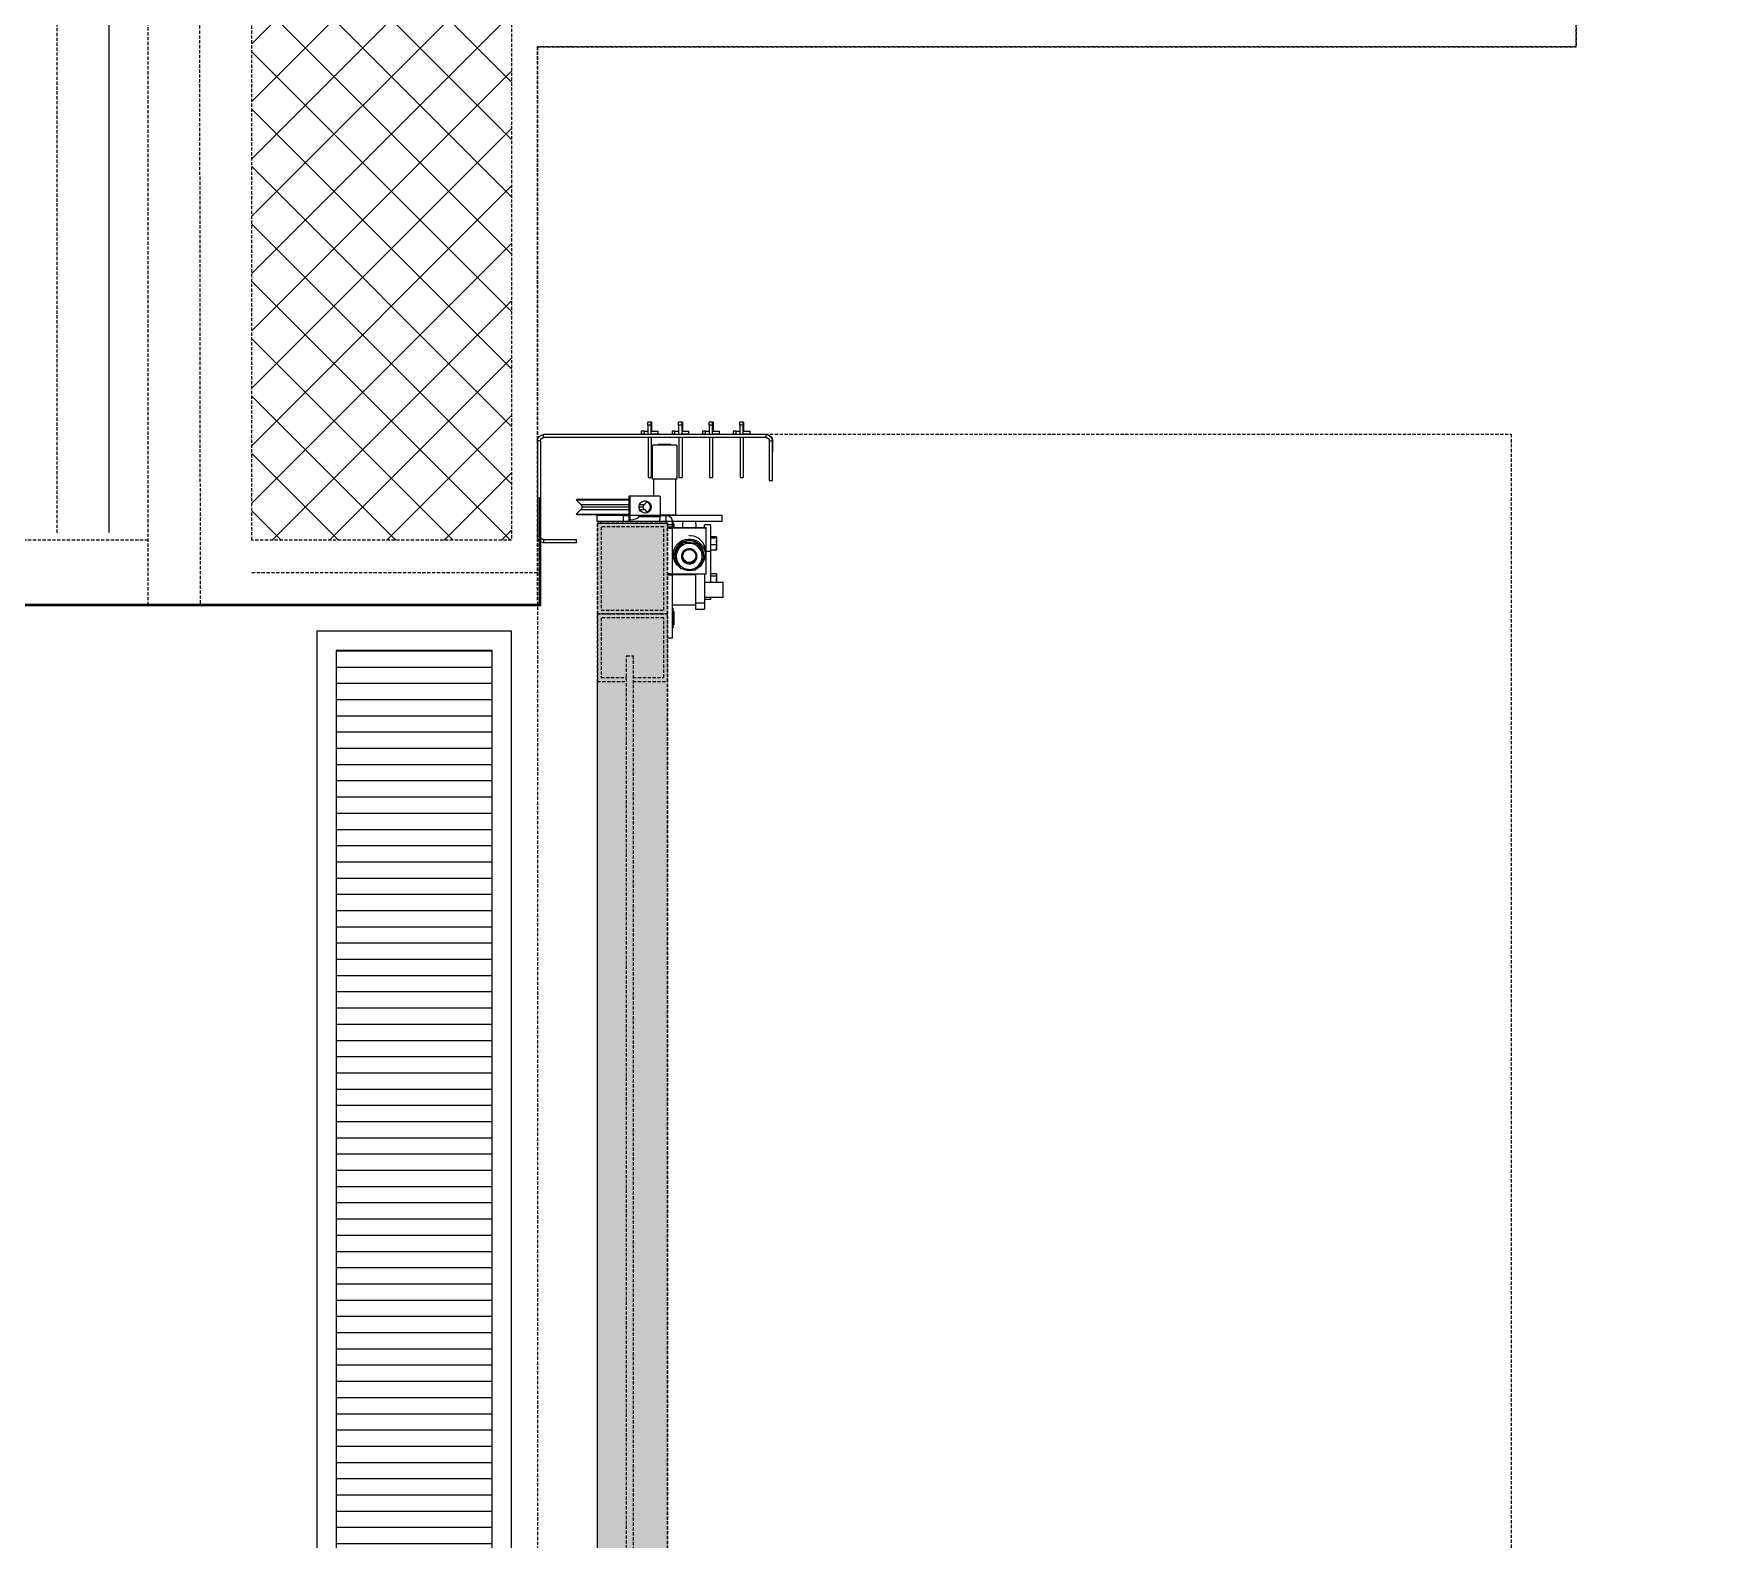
# Model space of a CAD drawing. Extents: x -1457 to 23780, y -2071 to 4205.
# Drawn here: x 1145.7 to 1275.8, y 3688.1 to 3804 of the extents above; entities that cross this region are included whole.
import ezdxf

# ---------------------------------------------------------------- set-up
doc = ezdxf.new("R2010")
doc.units = 0
doc.header["$MEASUREMENT"] = 0
doc.linetypes.add('HIDDEN', pattern=[0.375, 0.25, -0.125])
doc.layers.get('0').update_dxf_attribs({"color": 9, "lineweight": 9})
doc.layers.add('M-TEFRIS2-015', color=129, linetype='Continuous', lineweight=9)

# ---------------------------------------------------------------- blocks, each defined once
blk = doc.blocks.new('p-ızgara 1')
h = blk.add_hatch()
h.set_pattern_fill('ANSI31', color=256, scale=10, angle=225, style=0)
h.set_pattern_definition([(270, (-1308.5183, 1064.6868), (1.25, -4e-16), [])])
h.paths.add_polyline_path([(1.5, 13.5), (1.5, 1.5), (394.5, 1.5), (394.5, 13.5)])
for points in [[(0, 15), (0, 0), (396, 0), (396, 15)], [(1.5, 13.5), (1.5, 1.5), (394.5, 1.5), (394.5, 13.5)]]:
    blk.add_lwpolyline(points, close=True)
blk = doc.blocks.new('p-seksiyonel kapı profil')
for p, q in [((-13.02, 6.82), (-13.03, 6.82)), ((-13.02, 6.58), (-13.02, 6.82)), ((-13.02, 6.82), (4.13, 6.82)), ((-13.02, 6.58), (4.13, 6.58)), ((-11.79, 6.84), (-11.79, 7.08)), ((-11.25, 7.08), (-11.79, 7.08)), ((-11.79, 6.84), (-11.28, 6.84)), ((-11.28, 7.76), (-11.28, 7.08)), ((-11.28, 7.76), (-11.25, 7.76)), ((-11.25, 7.76), (-10.99, 7.76)), ((-11.25, 7.53), (-11.25, 7.76)), ((-11.25, 7.53), (-10.99, 7.53)), ((-11.25, 6.82), (-11.25, 7.53)), ((-11.25, 6.58), (-11.25, 3.51)), ((-11.01, 6.58), (-11.01, 3.51)), ((-10.99, 7.53), (-10.99, 7.76)), ((-10.99, 7.53), (-10.99, 6.84)), ((-10.71, 7.08), (-10.99, 7.08)), ((-10.71, 6.84), (-10.99, 6.84)), ((-10.71, 6.84), (-10.71, 7.08)), ((-10.71, 7.08), (-10.48, 7.08)), ((-10.71, 6.84), (-10.48, 6.84)), ((-10.48, 7.08), (-10.48, 6.84)), ((-9.42, 6.84), (-9.42, 7.08)), ((-8.89, 7.08), (-9.42, 7.08)), ((-9.42, 6.84), (-8.92, 6.84)), ((-8.92, 7.76), (-8.92, 7.08)), ((-8.92, 7.76), (-8.89, 7.76)), ((-8.89, 7.76), (-8.62, 7.76)), ((-8.89, 7.53), (-8.89, 7.76)), ((-8.89, 7.53), (-8.62, 7.53)), ((-8.89, 6.82), (-8.89, 7.53)), ((-8.89, 6.58), (-8.89, 3.51)), ((-8.65, 6.58), (-8.65, 3.51)), ((-8.62, 7.53), (-8.62, 7.76)), ((-8.62, 7.53), (-8.62, 6.84)), ((-8.35, 7.08), (-8.62, 7.08)), ((-8.35, 6.84), (-8.62, 6.84)), ((-8.35, 6.84), (-8.35, 7.08)), ((-8.35, 7.08), (-8.12, 7.08)), ((-8.35, 6.84), (-8.12, 6.84)), ((-8.12, 7.08), (-8.12, 6.84)), ((-7.06, 6.84), (-7.06, 7.08)), ((-6.53, 7.08), (-7.06, 7.08)), ((-7.06, 6.84), (-6.56, 6.84)), ((-6.56, 7.76), (-6.56, 7.08)), ((-6.56, 7.76), (-6.53, 7.76)), ((-6.53, 7.76), (-6.26, 7.76)), ((-6.53, 7.53), (-6.53, 7.76)), ((-6.53, 7.53), (-6.26, 7.53)), ((-6.53, 6.82), (-6.53, 7.53)), ((-6.53, 6.58), (-6.53, 3.51)), ((-6.29, 6.58), (-6.29, 3.51)), ((-6.26, 7.53), (-6.26, 7.76)), ((-6.26, 7.53), (-6.26, 6.84)), ((-5.99, 7.08), (-6.26, 7.08)), ((-5.99, 6.84), (-6.26, 6.84)), ((-5.99, 6.84), (-5.99, 7.08)), ((-5.99, 7.08), (-5.76, 7.08)), ((-5.99, 6.84), (-5.76, 6.84)), ((-5.76, 7.08), (-5.76, 6.84)), ((-4.7, 6.84), (-4.7, 7.08)), ((-4.16, 7.08), (-4.7, 7.08)), ((-4.7, 6.84), (-4.19, 6.84)), ((-4.19, 7.76), (-4.19, 7.08)), ((-4.19, 7.76), (-4.16, 7.76)), ((-4.16, 7.76), (-3.9, 7.76)), ((-4.16, 7.53), (-4.16, 7.76)), ((-4.16, 7.53), (-3.9, 7.53)), ((-4.16, 6.82), (-4.16, 7.53)), ((-4.16, 6.58), (-4.16, 3.51)), ((-3.93, 6.58), (-3.93, 3.51)), ((-3.9, 7.53), (-3.9, 7.76)), ((-3.9, 7.53), (-3.9, 6.84)), ((-3.63, 7.08), (-3.9, 7.08)), ((-3.63, 6.84), (-3.9, 6.84)), ((-3.63, 6.84), (-3.63, 7.08)), ((-3.63, 7.08), (-3.39, 7.08)), ((-3.63, 6.84), (-3.39, 6.84)), ((-3.39, 7.08), (-3.39, 6.84)), ((4.13, 6.58), (4.13, 6.82)), ((-13.26, 6.34), (-13.5, 6.34)), ((-13.5, 3.27), (-13.5, 6.34)), ((-13.5, 6.34), (-13.5, 5.67)), ((-13.5, 6.34), (-13.5, 6.34)), ((-13.5, 5.67), (-13.5, 5.49)), ((-13.5, 5.67), (-13.5, 5.67)), ((-13.5, 5.49), (-13.5, 5.49)), ((-13.26, 3.27), (-13.26, 6.34)), ((-6.14, 5.99), (-6.14, 3.39)), ((-6.14, 5.99), (-4.25, 5.99)), ((-5.67, 6.04), (-5.72, 5.99)), ((-5.67, 6.04), (-5.53, 6.04)), ((-5.53, 6.04), (-4.73, 6.04)), ((-4.68, 5.99), (-4.73, 6.04)), ((-4.25, 3.39), (-4.25, 5.99)), ((4.37, 6.34), (4.6, 6.34)), ((4.37, 6.34), (4.37, -1.04)), ((4.6, 6.34), (4.6, -1.04)), ((-13.26, 3.27), (-13.5, 3.27)), ((-11.01, 3.51), (-11.25, 3.51)), ((-8.65, 3.51), (-8.89, 3.51)), ((-6.29, 3.51), (-6.53, 3.51)), ((-6.14, 3.39), (-4.25, 3.39)), ((-6.03, 3.39), (-6.03, 0.6)), ((-4.37, 2.07), (-4.37, 3.39)), ((-3.93, 3.51), (-4.16, 3.51)), ((-4.85, 2.07), (-4.85, 0.59)), ((-4.85, 2.07), (-2.52, 2.07)), ((-4.13, 1.38), (-4.15, 1.24)), ((-4.07, 1.51), (-4.13, 1.38)), ((-3.97, 1.61), (-4.07, 1.51)), ((-4.04, 1.38), (-4.07, 1.24)), ((-3.98, 1.51), (-4.04, 1.38)), ((-3.89, 1.61), (-3.98, 1.51)), ((-3.85, 1.68), (-3.97, 1.61)), ((-3.77, 1.68), (-3.89, 1.61)), ((-3.72, 1.71), (-3.85, 1.68)), ((-3.84, 1.65), (-3.63, 1.44)), ((-3.64, 1.71), (-3.77, 1.68)), ((-3.58, 1.7), (-3.72, 1.71)), ((-3.26, 1.44), (-3.63, 1.44)), ((-3.45, 1.65), (-3.58, 1.7)), ((-3.34, 1.56), (-3.45, 1.65)), ((-3.26, 1.45), (-3.34, 1.56)), ((-3.22, 1.31), (-3.26, 1.45)), ((-3.22, 1.17), (-3.22, 1.31)), ((-2.52, 2.07), (-2.52, 0.59)), ((-2.52, 2.07), (-2.44, 2.07)), ((-2.44, 2.07), (-2.44, 0.59)), ((1.61, 1.83), (-2.44, 1.83)), ((1.62, 1.8), (-2.44, 1.8)), ((1.27, 1.44), (-2.44, 1.44)), ((1.27, 1.44), (1.62, 1.8)), ((-9.63, 0.12), (-9.63, 0.59)), ((-9.63, 0.59), (-5.32, 0.59)), ((-9.63, 0.12), (-5.85, 0.12)), ((-6.03, 0.6), (-5.77, 0.6)), ((-5.85, -0.36), (-5.85, 0.12)), ((-5.82, 0.15), (-5.82, -0.36)), ((-5.79, 0.6), (-5.79, 0.59)), ((-5.79, 0.12), (-5.79, 0.15)), ((-5.79, 0.12), (-5.32, 0.12)), ((-5.79, -0.13), (-5.79, 0.12)), ((-5.77, 0.6), (-4.85, 0.6)), ((-5.06, 0), (-5.41, 0)), ((-5.32, 0.12), (-5.32, 0.59)), ((-4.85, 0.59), (-5.32, 0.59)), ((-5.32, 0.12), (-5.32, 0)), ((-5.32, 0.12), (-0.24, 0.12)), ((-4.89, 0), (-5.06, 0)), ((-4.83, 0), (-4.89, 0)), ((-4.85, 0.59), (-3.19, 0.59)), ((-4.85, 0.59), (-4.85, 0.47)), ((-4.85, 0.47), (-3.19, 0.47)), ((-4.84, 0.4), (-4.85, 0.47)), ((-4.84, 0.34), (-4.84, 0.4)), ((-4.83, 0.28), (-4.84, 0.34)), ((-4.83, 0.22), (-4.83, 0.28)), ((-4.82, 0.18), (-4.83, 0.22)), ((-4.81, 0), (-4.83, 0)), ((-4.81, 0.15), (-4.82, 0.18)), ((-4.8, 0.12), (-4.81, 0.15)), ((-4.55, 0), (-4.81, 0)), ((-4.78, 0.12), (-4.8, 0.12)), ((-4.53, 0), (-4.55, 0)), ((-4.47, 0), (-4.53, 0)), ((-3.36, 0), (-4.47, 0)), ((-4.15, 1.24), (-4.13, 1.1)), ((-4.13, 1.1), (-4.07, 0.97)), ((-4.07, 1.24), (-4.04, 1.1)), ((-4.07, 0.97), (-3.97, 0.87)), ((-4.04, 1.1), (-3.98, 0.97)), ((-3.98, 0.97), (-3.89, 0.87)), ((-3.97, 0.87), (-3.85, 0.8)), ((-3.89, 0.87), (-3.77, 0.8)), ((-3.85, 0.8), (-3.72, 0.77)), ((-3.63, 1.04), (-3.83, 0.83)), ((-3.77, 0.8), (-3.64, 0.77)), ((-3.72, 0.77), (-3.58, 0.78)), ((-3.26, 1.04), (-3.63, 1.04)), ((-3.58, 0.78), (-3.45, 0.83)), ((-3.22, 1.24), (-3.55, 1.24)), ((-3.45, 0.83), (-3.34, 0.92)), ((-3.23, 0), (-3.36, 0)), ((-3.34, 0.92), (-3.26, 1.04)), ((-3.26, 1.04), (-3.22, 1.17)), ((-3.13, 0), (-3.23, 0)), ((-3.19, 0.59), (-2.52, 0.59)), ((-3.19, 0.59), (-3.19, 0.47)), ((-3.19, 0.47), (-3.16, 0.41)), ((-3.16, 0.41), (-3.07, 0.35)), ((-2.71, 0), (-3.13, 0)), ((-3.07, 0.35), (-2.93, 0.3)), ((-2.93, 0.3), (-2.74, 0.25)), ((-2.74, 0.25), (-2.5, 0.21)), ((-2.29, 0), (-2.71, 0)), ((-2.52, 0.59), (-2.5, 0.59)), ((-2.44, 0.59), (-2.5, 0.59)), ((-2.5, 0.59), (-2.5, 0.21)), ((-2.5, 0.21), (-2.49, 0.17)), ((-2.49, 0.17), (-2.48, 0.14)), ((-2.48, 0.14), (-2.46, 0.12)), ((-2.46, 0.12), (-2.45, 0.12)), ((1.18, 1.24), (-2.44, 1.24)), ((1.26, 1.04), (-2.44, 1.04)), ((1.62, 0.68), (-2.44, 0.68)), ((1.61, 0.65), (-2.44, 0.65)), ((-2.44, 0.59), (-2.44, 0.12)), ((-2.01, 0.59), (-2.44, 0.59)), ((-2.19, 0), (-2.29, 0)), ((-2.06, 0), (-2.19, 0)), ((-1.64, 0), (-2.06, 0)), ((-2.01, 0.59), (-2.01, 0.12)), ((-2.01, 0.59), (0, 0.59)), ((-1.69, 0.65), (-1.74, 0.59)), ((-1.53, 0), (-1.64, 0)), ((-0.95, 0), (-1.53, 0)), ((-0.89, 0), (-0.95, 0)), ((-0.87, 0), (-0.89, 0)), ((-0.6, 0), (-0.87, 0)), ((-0.62, 0.59), (-0.68, 0.65)), ((-0.58, 0), (-0.6, 0)), ((-0.52, 0), (-0.58, 0)), ((-0.36, 0), (-0.52, 0)), ((0, 0), (-0.36, 0)), ((-0.24, 0.12), (-0.24, 0)), ((-0.24, 0.12), (0, 0.12)), ((0, 0.12), (0, 0.59)), ((0, 0), (0, 0)), ((1.62, 0.68), (1.26, 1.04)), ((-9.19, -1.11), (-9.22, -1.11)), ((-9.22, -1.18), (-9.22, -1.11)), ((-9.22, -1.18), (-9.19, -1.12)), ((-9.22, -1.2), (-9.22, -1.18)), ((-9.19, -1.41), (-9.22, -1.2)), ((-9.22, -1.65), (-9.22, -1.2)), ((-9.19, -1.07), (-9.19, -1.12)), ((-9.19, -1.07), (-8.74, -1.07)), ((-9.19, -1.12), (-9.19, -1.11)), ((-9.19, -1.12), (-9.19, -1.16)), ((-9.19, -1.16), (-9.19, -1.42)), ((-9.19, -1.16), (-8.74, -1.16)), ((-8.74, -0.14), (-8.27, -0.14)), ((-8.74, -2.18), (-8.74, -0.14)), ((-8.39, -0.36), (-5.79, -0.36)), ((-8.39, -0.36), (-8.39, -0.4)), ((-8.39, -3.93), (-8.39, -0.4)), ((-8.39, -0.4), (-5.79, -0.4)), ((-8.27, -0.36), (-8.27, -0.14)), ((-7.8, -1.17), (-7.96, -1.31)), ((-7.62, -1.06), (-7.8, -1.17)), ((-7.42, -0.99), (-7.62, -1.06)), ((-7.42, -1.27), (-7.62, -1.34)), ((-7.59, -0.1), (-7.59, -0.36)), ((-7.21, -0.95), (-7.42, -0.99)), ((-7.21, -1.23), (-7.42, -1.27)), ((-7.13, -0.95), (-7.21, -0.95)), ((-6.99, -1.23), (-7.21, -1.23)), ((-7.09, -0.96), (-7.09, -0.94)), ((-6.78, -1.26), (-6.99, -1.23)), ((-6.58, -1.33), (-6.78, -1.26)), ((-6.59, -0.36), (-6.59, -0.1)), ((-5.92, -0.36), (-5.92, -0.09)), ((-5.85, -0.07), (-5.9, -0.07)), ((-5.9, -0.07), (-5.9, -0.36)), ((-5.79, -0.29), (-5.79, -0.13)), ((-5.79, -0.13), (-5.41, -0.13)), ((-5.79, -0.13), (-5.79, -0.16)), ((-5.79, -0.31), (-5.41, -0.31)), ((-5.79, -0.32), (-5.79, -0.36)), ((-5.79, -0.36), (-5.79, -0.4)), ((-5.79, -0.36), (-5.41, -0.36)), ((-5.79, -3.93), (-5.79, -0.4)), ((-5.7, -0.4), (-5.79, -0.4)), ((-5.61, -0.39), (-5.7, -0.4)), ((-5.53, -0.39), (-5.61, -0.39)), ((-5.46, -0.38), (-5.53, -0.39)), ((-5.41, -0.38), (-5.46, -0.38)), ((1.59, -1.51), (1.59, -1.27)), ((4.13, -1.27), (1.59, -1.27)), ((4.13, -1.27), (4.13, -1.51)), ((4.37, -1.04), (4.6, -1.04)), ((-9.22, -1.65), (-9.19, -1.42)), ((-9.22, -1.68), (-9.22, -1.65)), ((-9.19, -1.88), (-9.22, -1.68)), ((-9.22, -2.05), (-9.22, -1.68)), ((-9.22, -2.05), (-9.19, -1.88)), ((-9.2, -2.05), (-9.22, -2.06)), ((-9.22, -2.06), (-9.22, -2.05)), ((-9.19, -1.42), (-9.19, -1.41)), ((-9.19, -1.42), (-9.19, -1.67)), ((-9.19, -1.67), (-8.74, -1.67)), ((-9.19, -1.67), (-9.19, -1.88)), ((-9.19, -2.09), (-9.19, -1.88)), ((-9.19, -1.88), (-9.19, -1.88)), ((-9.19, -2.09), (-8.74, -2.09)), ((-8.74, -4.56), (-8.74, -2.18)), ((-8.74, -2.18), (-8.39, -2.18)), ((-8.28, -1.86), (-8.31, -2.07)), ((-8.31, -2.07), (-8.31, -2.16)), ((-8.28, -2.14), (-8.31, -2.35)), ((-8.31, -2.35), (-8.31, -2.56)), ((-8.31, -2.56), (-8.29, -2.67)), ((-8.21, -1.66), (-8.28, -1.86)), ((-8.21, -1.94), (-8.28, -2.14)), ((-8.13, -2.35), (-8.24, -2.6)), ((-8.24, -2.67), (-8.13, -2.41)), ((-8.24, -2.67), (-8.24, -2.6)), ((-8.1, -1.47), (-8.21, -1.66)), ((-8.1, -1.75), (-8.21, -1.94)), ((-8.21, -2.45), (-8.19, -2.24)), ((-8.21, -2.48), (-8.19, -2.27)), ((-8.21, -2.45), (-8.21, -2.48)), ((-8.19, -2.24), (-8.13, -2.03)), ((-8.19, -2.27), (-8.13, -2.06)), ((-8.13, -2.03), (-8.02, -1.83)), ((-8.13, -2.06), (-8.02, -1.86)), ((-8.02, -2.1), (-8.13, -2.35)), ((-8.13, -2.41), (-8, -2.15)), ((-7.96, -1.31), (-8.1, -1.47)), ((-7.96, -1.59), (-8.1, -1.75)), ((-8.09, -2.53), (-8.08, -2.4)), ((-8.09, -2.66), (-8.09, -2.53)), ((-8.08, -2.4), (-8.05, -2.27)), ((-8.05, -2.27), (-8, -2.15)), ((-8.02, -1.83), (-7.88, -1.66)), ((-8.02, -1.86), (-7.88, -1.69)), ((-8, -2.07), (-8.02, -2.1)), ((-7.88, -1.8), (-8, -2.07)), ((-8, -2.15), (-7.94, -2.03)), ((-8, -2.15), (-7.99, -2.11)), ((-7.99, -2.11), (-7.87, -1.87)), ((-7.8, -1.45), (-7.96, -1.59)), ((-7.94, -2.03), (-7.86, -1.93)), ((-7.76, -1.55), (-7.88, -1.8)), ((-7.88, -1.66), (-7.78, -1.57)), ((-7.88, -1.69), (-7.81, -1.63)), ((-7.87, -1.87), (-7.76, -1.62)), ((-7.86, -1.93), (-7.77, -1.83)), ((-7.62, -1.34), (-7.8, -1.45)), ((-7.77, -1.83), (-7.67, -1.75)), ((-7.49, -1.52), (-7.76, -1.55)), ((-7.76, -1.62), (-7.76, -1.55)), ((-7.76, -1.62), (-7.48, -1.6)), ((-7.74, -1.54), (-7.71, -1.52)), ((-7.71, -1.52), (-7.52, -1.42)), ((-7.68, -2.57), (-7.66, -2.41)), ((-7.67, -2.53), (-7.68, -2.49)), ((-7.67, -2.6), (-7.68, -2.52)), ((-7.66, -2.64), (-7.68, -2.52)), ((-7.66, -2.73), (-7.68, -2.57)), ((-7.67, -1.53), (-7.52, -1.45)), ((-7.67, -1.75), (-7.56, -1.68)), ((-7.62, -2.68), (-7.67, -2.53)), ((-7.62, -2.75), (-7.67, -2.6)), ((-7.66, -2.41), (-7.6, -2.26)), ((-7.6, -2.26), (-7.49, -2.14)), ((-7.59, -2.26), (-7.59, -2.53)), ((-7.54, -2.32), (-7.59, -2.46)), ((-7.59, -2.46), (-7.59, -2.61)), ((-7.59, -2.53), (-7.59, -2.7)), ((-7.56, -1.68), (-7.44, -1.63)), ((-7.46, -2.19), (-7.54, -2.32)), ((-7.52, -1.42), (-7.31, -1.36)), ((-7.52, -1.45), (-7.31, -1.39)), ((-7.22, -1.49), (-7.49, -1.52)), ((-7.49, -2.14), (-7.36, -2.04)), ((-7.48, -1.6), (-7.18, -1.57)), ((-7.34, -2.1), (-7.46, -2.19)), ((-7.44, -1.63), (-7.31, -1.59)), ((-7.36, -2.04), (-7.21, -1.99)), ((-7.2, -2.05), (-7.34, -2.1)), ((-7.31, -1.36), (-7.09, -1.33)), ((-7.31, -1.39), (-7.09, -1.37)), ((-7.31, -1.59), (-7.18, -1.57)), ((-7.18, -1.49), (-7.22, -1.49)), ((-7.21, -1.99), (-7.05, -1.98)), ((-7.05, -2.03), (-7.2, -2.05)), ((-6.89, -1.46), (-7.18, -1.49)), ((-7.18, -1.57), (-7.14, -1.57)), ((-7.18, -1.57), (-7.05, -1.57)), ((-7.14, -1.57), (-6.87, -1.54)), ((-7.09, -1.33), (-6.87, -1.36)), ((-7.09, -1.37), (-6.87, -1.39)), ((-7.05, -1.57), (-6.92, -1.58)), ((-7.05, -1.98), (-6.89, -2.01)), ((-6.91, -2.07), (-7.05, -2.03)), ((-6.92, -1.58), (-6.79, -1.61)), ((-6.78, -2.14), (-6.91, -2.07)), ((-6.61, -1.44), (-6.89, -1.46)), ((-6.89, -2.01), (-6.75, -2.08)), ((-6.87, -1.36), (-6.66, -1.42)), ((-6.87, -1.39), (-6.71, -1.43)), ((-6.87, -1.54), (-6.61, -1.51)), ((-6.79, -1.61), (-6.67, -1.66)), ((-6.67, -2.25), (-6.78, -2.14)), ((-6.75, -2.08), (-6.63, -2.19)), ((-6.67, -1.66), (-6.56, -1.72)), ((-6.61, -2.39), (-6.67, -2.25)), ((-6.66, -1.42), (-6.64, -1.43)), ((-6.63, -2.19), (-6.55, -2.33)), ((-6.61, -1.51), (-6.61, -1.44)), ((-6.52, -1.56), (-6.61, -1.44)), ((-6.61, -1.51), (-6.52, -1.63)), ((-6.59, -2.53), (-6.61, -2.39)), ((-6.61, -2.68), (-6.59, -2.53)), ((-6.59, -2.53), (-6.59, -2.26)), ((-6.59, -2.7), (-6.59, -2.53)), ((-6.39, -1.44), (-6.58, -1.33)), ((-6.58, -1.45), (-6.47, -1.52)), ((-6.51, -2.54), (-6.57, -2.69)), ((-6.56, -1.72), (-6.45, -1.8)), ((-6.55, -1.5), (-6.47, -1.55)), ((-6.55, -2.33), (-6.5, -2.48)), ((-6.5, -2.56), (-6.55, -2.72)), ((-6.27, -1.9), (-6.52, -1.56)), ((-6.52, -1.63), (-6.27, -1.99)), ((-6.5, -2.49), (-6.51, -2.54)), ((-6.5, -2.52), (-6.51, -2.61)), ((-6.5, -2.48), (-6.5, -2.64)), ((-6.5, -2.52), (-6.5, -2.56)), ((-6.47, -1.52), (-6.3, -1.66)), ((-6.47, -1.55), (-6.3, -1.69)), ((-6.45, -1.8), (-6.35, -1.89)), ((-6.23, -1.57), (-6.39, -1.44)), ((-6.35, -1.89), (-6.27, -1.99)), ((-6.3, -1.66), (-6.16, -1.83)), ((-6.3, -1.69), (-6.16, -1.86)), ((-6.18, -2.03), (-6.27, -1.9)), ((-6.27, -1.99), (-6.18, -2.11)), ((-6.27, -1.99), (-6.2, -2.1)), ((-6.09, -1.74), (-6.23, -1.57)), ((-6.2, -2.1), (-6.15, -2.22)), ((-5.94, -2.38), (-6.18, -2.03)), ((-6.18, -2.11), (-5.94, -2.45)), ((-6.16, -1.83), (-6.05, -2.02)), ((-6.16, -1.86), (-6.05, -2.05)), ((-6.15, -2.22), (-6.11, -2.34)), ((-6.11, -2.34), (-6.09, -2.47)), ((-5.98, -1.92), (-6.09, -1.74)), ((-6.09, -2.47), (-6.09, -2.6)), ((-6.05, -2.02), (-5.99, -2.23)), ((-6.05, -2.05), (-5.99, -2.26)), ((-5.94, -2.45), (-6.05, -2.71)), ((-5.99, -2.23), (-5.98, -2.29)), ((-5.99, -2.26), (-5.98, -2.29)), ((-5.97, -2.55), (-5.99, -2.7)), ((-5.91, -2.12), (-5.98, -1.92)), ((-5.94, -2.45), (-5.94, -2.38)), ((-5.87, -2.33), (-5.91, -2.12)), ((-5.9, -2.74), (-5.87, -2.53)), ((-5.86, -2.44), (-5.87, -2.33)), ((-5.87, -2.53), (-5.86, -2.44)), ((4.13, -1.51), (1.59, -1.51)), ((-9.19, -3.9), (-9.19, -4)), ((-9.19, -3.9), (-8.74, -3.9)), ((-8.28, -2.72), (-8.28, -2.71)), ((-8.22, -2.92), (-8.28, -2.72)), ((-8.16, -2.79), (-8.24, -2.67)), ((-8, -3.26), (-8.22, -2.92)), ((-8.13, -2.91), (-8.17, -2.77)), ((-7.91, -3.15), (-8.16, -2.79)), ((-8.02, -3.11), (-8.13, -2.91)), ((-8.07, -2.79), (-8.09, -2.66)), ((-8.03, -2.91), (-8.07, -2.79)), ((-7.98, -3.03), (-8.03, -2.91)), ((-7.88, -3.27), (-8.02, -3.11)), ((-7.68, -3.51), (-8, -3.26)), ((-7.91, -3.15), (-7.98, -3.03)), ((-7.83, -3.25), (-7.91, -3.15)), ((-7.82, -3.27), (-7.91, -3.15)), ((-7.77, -3.38), (-7.88, -3.27)), ((-7.73, -3.34), (-7.83, -3.25)), ((-7.57, -3.61), (-7.82, -3.27)), ((-7.62, -3.41), (-7.73, -3.34)), ((-7.63, -3.53), (-7.68, -3.51)), ((-7.59, -2.79), (-7.66, -2.64)), ((-7.59, -2.87), (-7.66, -2.73)), ((-7.62, -2.67), (-7.55, -2.73)), ((-7.52, -2.82), (-7.62, -2.68)), ((-7.52, -2.88), (-7.62, -2.75)), ((-7.51, -3.48), (-7.62, -3.41)), ((-7.59, -2.61), (-7.54, -2.75)), ((-7.49, -2.91), (-7.59, -2.79)), ((-7.49, -3), (-7.59, -2.87)), ((-7.57, -2.76), (-7.53, -2.79)), ((-7.3, -3.59), (-7.57, -3.61)), ((-7.54, -2.75), (-7.46, -2.87)), ((-7.53, -2.79), (-7.52, -2.8)), ((-7.45, -2.89), (-7.52, -2.82)), ((-7.4, -2.98), (-7.52, -2.88)), ((-7.38, -3.52), (-7.51, -3.48)), ((-7.36, -3.01), (-7.49, -2.91)), ((-7.36, -3.09), (-7.49, -3)), ((-7.46, -2.87), (-7.34, -2.97)), ((-7.29, -3.65), (-7.43, -3.6)), ((-7.25, -3.05), (-7.4, -2.98)), ((-7.26, -3.55), (-7.38, -3.52)), ((-7.21, -3.06), (-7.36, -3.01)), ((-7.21, -3.14), (-7.36, -3.09)), ((-7.34, -2.97), (-7.2, -3.02)), ((-7.04, -3.57), (-7.3, -3.59)), ((-6.88, -3.64), (-7.29, -3.65)), ((-7.13, -3.57), (-7.26, -3.55)), ((-7.09, -3.07), (-7.25, -3.05)), ((-7.09, -3.6), (-7.24, -3.59)), ((-7.05, -3.07), (-7.21, -3.06)), ((-7.05, -3.15), (-7.21, -3.14)), ((-7.2, -3.02), (-7.05, -3.03)), ((-7, -3.56), (-7.13, -3.57)), ((-6.93, -3.05), (-7.09, -3.07)), ((-6.87, -3.58), (-7.09, -3.6)), ((-7.05, -3.03), (-6.91, -3)), ((-6.89, -3.04), (-7.05, -3.07)), ((-6.89, -3.12), (-7.05, -3.15)), ((-7, -3.56), (-7.04, -3.57)), ((-6.7, -3.53), (-7, -3.56)), ((-6.87, -3.54), (-7, -3.56)), ((-6.79, -2.99), (-6.93, -3.05)), ((-6.91, -3), (-6.78, -2.92)), ((-6.75, -2.96), (-6.89, -3.04)), ((-6.75, -3.05), (-6.89, -3.12)), ((-6.51, -3.51), (-6.88, -3.64)), ((-6.74, -3.5), (-6.87, -3.54)), ((-6.72, -3.54), (-6.87, -3.58)), ((-6.66, -2.89), (-6.79, -2.99)), ((-6.78, -2.92), (-6.67, -2.82)), ((-6.63, -2.85), (-6.75, -2.96)), ((-6.63, -2.94), (-6.75, -3.05)), ((-6.62, -3.45), (-6.74, -3.5)), ((-6.66, -2.82), (-6.73, -2.89)), ((-6.42, -3.5), (-6.7, -3.53)), ((-6.67, -2.82), (-6.61, -2.68)), ((-6.57, -2.69), (-6.66, -2.82)), ((-6.66, -2.8), (-6.61, -2.76)), ((-6.57, -2.76), (-6.66, -2.89)), ((-6.63, -2.73), (-6.56, -2.67)), ((-6.55, -2.72), (-6.63, -2.85)), ((-6.55, -2.8), (-6.63, -2.94)), ((-6.51, -3.38), (-6.62, -3.45)), ((-6.51, -2.61), (-6.57, -2.76)), ((-6.5, -2.64), (-6.55, -2.8)), ((-6.41, -3.3), (-6.51, -3.38)), ((-6.31, -3.26), (-6.42, -3.5)), ((-6.32, -3.2), (-6.41, -3.3)), ((-6.18, -3.25), (-6.37, -3.41)), ((-6.24, -3.1), (-6.32, -3.2)), ((-6.19, -3.02), (-6.31, -3.26)), ((-6.16, -3.1), (-6.29, -3.27)), ((-6.18, -2.98), (-6.24, -3.1)), ((-6.18, -2.98), (-6.19, -3.02)), ((-6.05, -2.71), (-6.18, -2.98)), ((-6.13, -2.86), (-6.18, -2.98)), ((-6.17, -3.24), (-6.08, -3.13)), ((-6.05, -2.91), (-6.16, -3.1)), ((-6.1, -2.73), (-6.13, -2.86)), ((-6.09, -2.6), (-6.1, -2.73)), ((-6.08, -3.13), (-5.97, -2.95)), ((-5.99, -2.7), (-6.05, -2.91)), ((-5.97, -2.95), (-5.9, -2.74)), ((-8.27, -4.56), (-9.69, -4.56)), ((-9.69, -5.74), (-9.69, -4.56)), ((-9.19, -4), (-9.22, -3.94)), ((-9.22, -4.12), (-9.22, -3.94)), ((-9.22, -4.12), (-9.19, -4)), ((-9.22, -4.14), (-9.22, -4.12)), ((-9.19, -4.37), (-9.22, -4.14)), ((-9.22, -4.56), (-9.22, -4.14)), ((-9.21, -4.56), (-9.19, -4.37)), ((-9.19, -4), (-9.19, -4.1)), ((-9.19, -4), (-9.19, -4)), ((-9.19, -4.1), (-9.19, -4.37)), ((-9.19, -4.1), (-8.74, -4.1)), ((-9.19, -4.37), (-9.19, -4.56)), ((-9.19, -4.37), (-9.19, -4.37)), ((-8.39, -3.93), (-5.79, -3.93)), ((-8.27, -3.93), (-8.27, -6.14)), ((-7.56, -3.93), (-7.56, -6.14)), ((-5.79, -3.97), (-7.56, -3.97)), ((-5.79, -3.93), (-5.7, -3.93)), ((-5.79, -3.93), (-5.79, -4.01)), ((-5.79, -8.86), (-5.79, -4.01)), ((-5.79, -4.01), (-5.41, -4.01)), ((-5.7, -3.93), (-5.61, -3.92)), ((-5.61, -3.92), (-5.53, -3.92)), ((-5.53, -3.92), (-5.46, -3.91)), ((-5.46, -3.91), (-5.41, -3.91)), ((-9.69, -5.74), (-8.27, -5.74)), ((-8.74, -5.88), (-8.74, -5.74)), ((-8.74, -5.88), (-8.27, -5.88)), ((-7.56, -6.14), (-8.27, -6.14)), ((-8.27, -6.14), (-8.27, -6.63)), ((-7.56, -6.14), (-7.56, -6.63)), ((-7.56, -6.33), (-5.79, -6.33)), ((-7.56, -6.63), (-8.27, -6.63)), ((-5.92, -7.82), (-5.92, -6.82)), ((-5.85, -6.81), (-5.9, -6.81)), ((-5.9, -6.81), (-5.9, -7.84)), ((-5.85, -8.04), (-5.85, -6.61)), ((-5.82, -6.58), (-5.82, -8.07)), ((-5.9, -7.84), (-5.85, -7.84)), ((-5.79, -8.86), (-5.41, -8.86))]:
    blk.add_line(p, q)
for centre, radius, start, end in [((-13.02, 6.34), 0.473, 90, 180), ((-13.03, 6.34), 0.473, 90, 180), ((-13.02, 6.34), 0.236, 90, 180), ((-11.28, 6.81), 0.0295, 11.537, 90), ((-10.99, 6.81), 0.0295, 90, 168.463), ((-8.92, 6.81), 0.0295, 11.537, 90), ((-8.62, 6.81), 0.0295, 90, 168.463), ((-6.56, 6.81), 0.0295, 11.537, 90), ((-6.26, 6.81), 0.0295, 90, 168.463), ((-4.19, 6.81), 0.0295, 11.537, 90), ((-3.9, 6.81), 0.0295, 90, 168.463), ((4.13, 6.34), 0.473, 0, 90), ((4.13, 6.34), 0.236, 0, 90), ((-3.84, 1.24), 0.295, 0.8144, 45), ((1.47, 1.24), 0.295, 135, 179.1856), ((-7.09, -0.1), 0.502, 153.6489, 180), ((-7.09, -0.1), 0.502, 0, 26.3511), ((-5.82, 0.12), 0.0295, 90, 180), ((-5.32, 0.12), 0.472, 90, 180), ((-3.84, 1.24), 0.295, 315.6236, 359.6289), ((1.47, 1.24), 0.295, 180.3711, 224.3764), ((-5.9, -0.09), 0.0177, 90, 180), ((4.13, -1.04), 0.473, 270, 0), ((4.13, -1.04), 0.236, 270, 0), ((-5.9, -6.82), 0.0177, 90, 180), ((-5.82, -6.61), 0.0295, 90, 180), ((-5.9, -7.82), 0.0177, 180, 270), ((-5.82, -8.04), 0.0295, 180, 270)]:
    blk.add_arc(centre, radius, start, end)

msp = doc.modelspace()

# ---------------------------------------------------------------- hatches: boundary and pattern name
at = {"layer": 'M-TEFRIS2-015', "linetype": 'HIDDEN', "lineweight": 0}
h = msp.add_hatch(dxfattribs=at)
h.set_pattern_fill('ANSI37', color=256, scale=25, style=0)
h.set_pattern_definition([(45, (-20, -2e-08), (-2.2097087, 2.2097087), []), (135, (-20, -2e-08), (-2.2097087, -2.2097087), [])])
h.paths.add_polyline_path([(1162.5, 3765), (1162.5, 3885), (1182.5, 3885), (1182.5, 3765)])
msp.add_hatch(color=256, dxfattribs=at).paths.add_polyline_path([(1194.52, 3766.32), (1194.52, 3363.29), (1189.11, 3363.29), (1189.11, 3766.32)])

# ---------------------------------------------------------------- linework, layer by layer
for p, q in [((1264.5, 3863), (1264.5, 3803)), ((1264.5, 3803), (1264.5, 3863)), ((1264.5, 3803), (1184.5, 3803)), ((1184.5, 3803), (1184.5, 2827)), ((1184.5, 3760.39), (1184.5, 3803)), ((1184.5, 3803), (1264.5, 3803))]:
    msp.add_line(p, q, dxfattribs=at)
for points in [[(1154.5, 3765), (1122.5, 3765), (1122.5, 3925), (2262.5, 3925), (2262.5, 3765), (2262.5, 3765)], [(1147.5, 3765.57), (1147.5, 3900), (1381.59, 3900)], [(1154.5, 3760), (1154.5, 3893), (1379.67, 3893)], [(1379.97, 3888.99), (1158.37, 3889), (1158.51, 3760), (1158.51, 3760)], [(1193.03, 3773.16), (1259.5, 3773.16), (1259.5, 3356.47), (1193.03, 3356.47)], [(1194.52, 3766.32), (1189.11, 3766.32), (1189.11, 3759.32), (1194.52, 3759.32), (1194.52, 3766.32)], [(1162.5, 3762.5), (1184.5, 3762.5)], [(1191.86, 3754.12), (1194.52, 3754.12), (1194.52, 3759.32), (1189.11, 3759.32), (1189.11, 3754.12), (1191.36, 3754.12)], [(1191.86, 3754.42), (1194.22, 3754.42), (1194.22, 3759.02), (1189.41, 3759.02), (1189.41, 3754.42), (1191.36, 3754.42)], [(1191.36, 3667.11), (1191.36, 3756.1), (1191.86, 3756.1), (1191.86, 3667.11), (1191.36, 3667.11)], [(1189.11, 3469.91), (1189.11, 3754.12)], [(1194.52, 3469.81), (1194.52, 3754.12)]]:
    msp.add_lwpolyline(points, dxfattribs=at)
for points, const_width in [([(1151.5, 3765.57), (1151.5, 3896), (1386.45, 3896)], 0.1), ([(1184.7, 3768.33), (1184.7, 3760), (1120.5, 3760), (1120.5, 3765), (1128.9, 3765), (1128.9, 3770)], 0.2)]:
    msp.add_lwpolyline(points, dxfattribs=dict(at, const_width=const_width))
for points in [[(1162.5, 3765), (1162.5, 3885), (1182.5, 3885), (1182.5, 3765)], [(1194.52, 3766.32), (1194.52, 3363.29), (1189.11, 3363.29), (1189.11, 3766.32)], [(1194.22, 3766.02), (1189.41, 3766.02), (1189.41, 3759.62), (1194.22, 3759.62)]]:
    msp.add_lwpolyline(points, close=True, dxfattribs=at)

# ---------------------------------------------------------------- block references
at = {"layer": 'M-TEFRIS2-015', "linetype": 'HIDDEN', "lineweight": 0, "extrusion": (0, 0, -1), "zscale": -1}
msp.add_blockref('p-seksiyonel kapı profil', (-1189.1, 3766.32), dxfattribs=at)
at = {"layer": 'M-TEFRIS2-015', "linetype": 'HIDDEN', "lineweight": 0, "rotation": 90}
msp.add_blockref('p-ızgara 1', (1182.5, 3362), dxfattribs=at)

doc.saveas('drawing.dxf')
